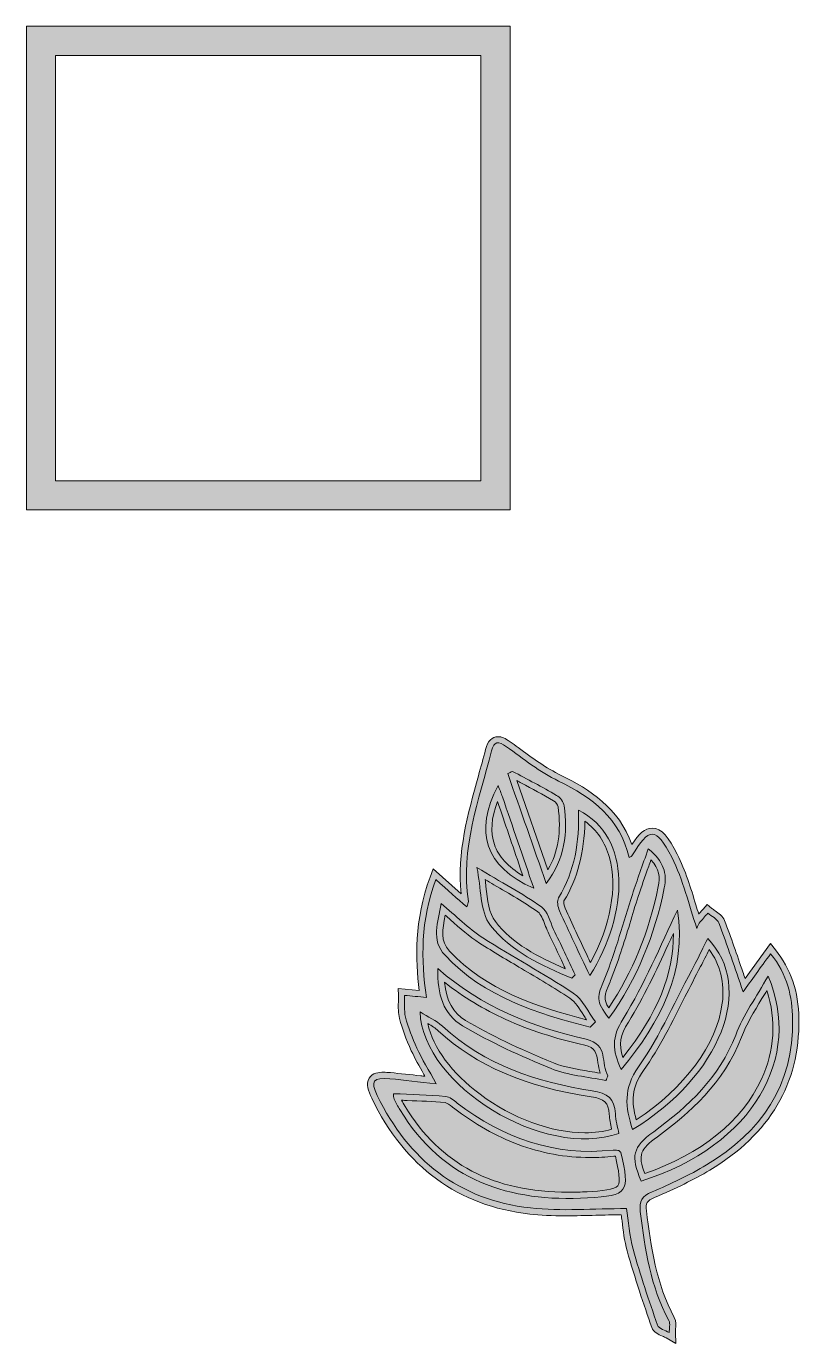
# Model space of a CAD drawing. Header units: inches. Extents: x 792 to 7891, y -1095 to 2748.
# Drawn here: x 792 to 2047, y -1095 to 1035 of the extents above; entities that cross this region are included whole.
import ezdxf

# ---------------------------------------------------------------- set-up
doc = ezdxf.new("R2010")
doc.units = ezdxf.units.IN
doc.header["$MEASUREMENT"] = 0
doc.layers.add('Layer 1', color=7, linetype='Continuous')

# ---------------------------------------------------------------- blocks, each defined once
blk = doc.blocks.new('block 2')
at = {"layer": 'Layer 1', "lineweight": 0}
for points, knots in [([(2040.7, -570), (2040, -524.6), (2027.9, -489), (2002.8, -457.8), (2002.8, -457.8), (1994.6, -447.7), (1994.6, -447.7), (1994.6, -447.7), (1953.8, -504.1), (1953.8, -504.1), (1952.6, -500.6), (1951.3, -497.1), (1950.1, -493.6), (1940.8, -466.2), (1931.1, -438), (1920.6, -410.6), (1917.8, -403.2), (1911.3, -398.8), (1905.5, -394.9), (1903.5, -393.5), (1901.5, -392.1), (1900, -390.8), (1900, -390.8), (1892.4, -384.3), (1892.4, -384.3), (1892.4, -384.3), (1885.9, -392), (1885.9, -392), (1884.6, -393.6), (1883.2, -395.1), (1881.8, -396.7), (1880.8, -397.8), (1879.8, -399), (1878.8, -400.1), (1877.3, -395.3), (1875.8, -390.3), (1874.3, -385.3), (1866, -357.9), (1857.4, -329.6), (1844, -303.4), (1830.2, -276.5), (1819.2, -261), (1803.6, -261), (1791.7, -261), (1781.9, -270.5), (1770.6, -287.3), (1750.1, -228.9), (1702, -198.2), (1656.5, -175.9), (1632.1, -163.9), (1609.1, -147.1), (1586.9, -130.9), (1582.5, -127.7), (1578.2, -124.5), (1573.8, -121.3), (1566, -115.7), (1560, -113.2), (1554.4, -113.2), (1544.6, -113.2), (1537.8, -120.1), (1534.3, -133.8), (1530.6, -148), (1526.5, -162.5), (1522.6, -176.5), (1505.6, -237.5), (1487.9, -300.4), (1494.7, -367.1), (1494.7, -367.1), (1449.6, -326.9), (1449.6, -326.9), (1449.6, -326.9), (1444.5, -340.6), (1444.5, -340.6), (1418.6, -410), (1420.7, -473.8), (1427, -523.6), (1427, -523.6), (1392.9, -520.5), (1392.9, -520.5), (1392.9, -520.5), (1393.2, -531.8), (1393.2, -531.8), (1393.3, -535.2), (1393.2, -538.6), (1393.2, -542.3), (1393, -551), (1392.8, -560.1), (1395.1, -569.1), (1399.3, -585.5), (1405.5, -602.4), (1414.1, -621), (1420, -633.7), (1426.7, -645.6), (1434.5, -659.4), (1435, -660.4), (1435.6, -661.4), (1436.2, -662.4), (1433.9, -662.2), (1431.8, -661.9), (1429.6, -661.7), (1412.5, -659.7), (1396.4, -657.9), (1380.5, -656.4), (1376.3, -656), (1372.8, -655.8), (1369.6, -655.8), (1362, -655.8), (1351.3, -656.8), (1346, -665.3), (1340.2, -674.6), (1344.6, -686.5), (1350.1, -697.9), (1404.3, -809.2), (1490.2, -872.2), (1605.6, -885.1), (1622.9, -887.1), (1641.5, -888), (1664.1, -888), (1680.2, -888), (1696.6, -887.5), (1712.5, -887.1), (1725.9, -886.7), (1739.7, -886.3), (1753.5, -886.2), (1753.9, -889.5), (1754.4, -892.8), (1754.8, -896.3), (1756.6, -911.4), (1758.7, -928.5), (1763.2, -944.8), (1775.5, -989), (1790.2, -1032.1), (1802.9, -1068.3), (1805.7, -1076.1), (1813.4, -1079.6), (1820.2, -1082.6), (1822.4, -1083.6), (1824.6, -1084.5), (1826.1, -1085.4), (1826.1, -1085.4), (1841.6, -1094.6), (1841.6, -1094.6), (1841.6, -1094.6), (1841.2, -1076.6), (1841.2, -1076.6), (1841.2, -1075.1), (1841.3, -1073.2), (1841.5, -1071.2), (1842, -1065.6), (1842.6, -1058.7), (1839.3, -1052.6), (1810.3, -998.4), (1801.2, -937.5), (1794.3, -879.8), (1792.8, -867.6), (1795.2, -863.6), (1807.2, -858.5), (1841.8, -843.9), (1871.1, -829.4), (1896.7, -814.1), (1993.9, -756), (2042.3, -673.8), (2040.7, -570)], [0, 0, 0, 0, 1, 1, 1, 2, 2, 2, 3, 3, 3, 4, 4, 4, 5, 5, 5, 6, 6, 6, 7, 7, 7, 8, 8, 8, 9, 9, 9, 10, 10, 10, 11, 11, 11, 12, 12, 12, 13, 13, 13, 14, 14, 14, 15, 15, 15, 16, 16, 16, 17, 17, 17, 18, 18, 18, 19, 19, 19, 20, 20, 20, 21, 21, 21, 22, 22, 22, 23, 23, 23, 24, 24, 24, 25, 25, 25, 26, 26, 26, 27, 27, 27, 28, 28, 28, 29, 29, 29, 30, 30, 30, 31, 31, 31, 32, 32, 32, 33, 33, 33, 34, 34, 34, 35, 35, 35, 36, 36, 36, 37, 37, 37, 38, 38, 38, 39, 39, 39, 40, 40, 40, 41, 41, 41, 42, 42, 42, 43, 43, 43, 44, 44, 44, 45, 45, 45, 46, 46, 46, 47, 47, 47, 48, 48, 48, 49, 49, 49, 50, 50, 50, 51, 51, 51, 52, 52, 52, 53, 53, 53, 54, 54, 54, 54]), ([(1635.1, -328.3), (1635.1, -328.3), (1584.6, -184.3), (1584.6, -184.3), (1587.2, -185.7), (1589.7, -187), (1592.3, -188.4), (1609.4, -197.5), (1627.1, -206.8), (1643.9, -216.7), (1647.5, -218.8), (1651.1, -223.9), (1651.4, -226.4), (1656.8, -267), (1651.8, -299.2), (1635.1, -328.3)], [0, 0, 0, 0, 1, 1, 1, 2, 2, 2, 3, 3, 3, 4, 4, 4, 5, 5, 5, 5]), ([(1548.4, -287.5), (1541.6, -267.9), (1543.3, -244.6), (1553.6, -218.1), (1565.7, -253.5), (1577.7, -288.7), (1590.3, -325.8), (1590.3, -325.8), (1594.5, -338.1), (1594.5, -338.1), (1570.6, -323.8), (1555.1, -306.8), (1548.4, -287.5)], [0, 0, 0, 0, 1, 1, 1, 2, 2, 2, 3, 3, 3, 4, 4, 4, 4]), ([(1703.7, -478.2), (1701.9, -474.5), (1700.2, -470.9), (1698.5, -467.2), (1685.9, -440.8), (1674.1, -415.8), (1662.8, -390.6), (1660.8, -386.1), (1660.3, -380.5), (1660.9, -378.8), (1683, -342.5), (1693.8, -301.2), (1694.7, -250), (1714.1, -264), (1727.5, -283.6), (1734.5, -308.6), (1747.8, -356.5), (1736.3, -418.8), (1703.7, -478.2)], [0, 0, 0, 0, 1, 1, 1, 2, 2, 2, 3, 3, 3, 4, 4, 4, 5, 5, 5, 6, 6, 6, 6]), ([(1813.4, -355.7), (1798.3, -430), (1772.1, -494.2), (1733.4, -551.4), (1724, -537.5), (1726.1, -532.2), (1735.4, -509.6), (1735.4, -509.6), (1736.2, -507.7), (1736.2, -507.7), (1748.4, -477.6), (1758, -446.2), (1767.3, -415.8), (1771.7, -401.2), (1776.3, -386.1), (1781.1, -371.4), (1786.3, -355.5), (1791.9, -339.6), (1797.9, -322.8), (1799.1, -319.4), (1800.3, -315.9), (1801.6, -312.3), (1815.3, -327.3), (1816.4, -340.8), (1813.4, -355.7)], [0, 0, 0, 0, 1, 1, 1, 2, 2, 2, 3, 3, 3, 4, 4, 4, 5, 5, 5, 6, 6, 6, 7, 7, 7, 8, 8, 8, 8]), ([(1630.1, -416.9), (1631.6, -421), (1633.3, -425.2), (1635.2, -429.2), (1643.4, -446.5), (1651.7, -464.1), (1659.7, -481.2), (1660.8, -483.6), (1661.9, -486), (1663.1, -488.5), (1618.6, -469.2), (1577.4, -447.8), (1550, -412.2), (1539.7, -398.8), (1537.3, -377.8), (1534.8, -355.5), (1534.4, -351.8), (1534, -348.1), (1533.5, -344.4), (1538.3, -347.2), (1543.1, -350), (1547.7, -352.7), (1573, -367.3), (1596.9, -381.2), (1618.9, -396.6), (1623.6, -399.9), (1626.9, -408.5), (1630.1, -416.9)], [0, 0, 0, 0, 1, 1, 1, 2, 2, 2, 3, 3, 3, 4, 4, 4, 5, 5, 5, 6, 6, 6, 7, 7, 7, 8, 8, 8, 9, 9, 9, 9]), ([(1670.4, -536.1), (1679.2, -542), (1685.9, -552.7), (1692.9, -564), (1694.3, -566.3), (1695.8, -568.7), (1697.3, -571), (1614.3, -549.2), (1535.3, -523.2), (1476, -459.8), (1460.7, -443.4), (1464.2, -425), (1469, -401.8), (1471.8, -404.3), (1474.6, -406.7), (1477.3, -409.2), (1492.9, -423), (1507.7, -436), (1524.5, -446.9), (1546.8, -461.3), (1570, -475), (1592.4, -488.2), (1618.3, -503.4), (1645.1, -519.2), (1670.4, -536.1)], [0, 0, 0, 0, 1, 1, 1, 2, 2, 2, 3, 3, 3, 4, 4, 4, 5, 5, 5, 6, 6, 6, 7, 7, 7, 8, 8, 8, 8]), ([(1837.8, -431.3), (1838.5, -497), (1812.5, -560.6), (1756.3, -631.9), (1749.1, -611), (1751.9, -595.5), (1765.1, -574.6), (1790.1, -534.6), (1810.1, -491.2), (1829.5, -449.3), (1832.2, -443.4), (1835, -437.4), (1837.8, -431.3)], [0, 0, 0, 0, 1, 1, 1, 2, 2, 2, 3, 3, 3, 4, 4, 4, 4]), ([(1789.5, -652.9), (1815.6, -615.6), (1836.4, -574.1), (1856.6, -534), (1864.8, -517.8), (1873.2, -501), (1881.9, -484.8), (1886.7, -475.8), (1891.2, -466.4), (1895.6, -457.4), (1913.7, -481.3), (1921, -511), (1916.9, -544.1), (1908.6, -610.5), (1855.7, -682), (1777.8, -733), (1769.6, -703.5), (1770.2, -680.6), (1789.5, -652.9)], [0, 0, 0, 0, 1, 1, 1, 2, 2, 2, 3, 3, 3, 4, 4, 4, 5, 5, 5, 6, 6, 6, 6]), ([(1567.2, -570.6), (1604.5, -587.5), (1646.2, -601.1), (1694.7, -612.1), (1711.4, -615.9), (1713.3, -624.1), (1715.9, -640.8), (1716.7, -646), (1717.6, -651.7), (1719.4, -657.3), (1713.6, -656.2), (1707.9, -655.3), (1702.3, -654.4), (1681.5, -651), (1661.8, -647.8), (1643.8, -640.5), (1587.2, -617.6), (1542.1, -595.8), (1501.9, -571.9), (1481.8, -559.9), (1470.6, -540.1), (1467.7, -510.3), (1497.8, -534.1), (1530.5, -554), (1567.2, -570.6)], [0, 0, 0, 0, 1, 1, 1, 2, 2, 2, 3, 3, 3, 4, 4, 4, 5, 5, 5, 6, 6, 6, 7, 7, 7, 8, 8, 8, 8]), ([(1812, -760.1), (1863.3, -722.3), (1919.5, -673.6), (1947.9, -599.2), (1956, -578.1), (1968.2, -558), (1981, -536.8), (1983.7, -532.5), (1986.4, -528), (1989.1, -523.5), (2004.5, -571.5), (2001.6, -620.7), (1980.3, -667), (1949.2, -734.9), (1882.3, -788.8), (1791.5, -819.4), (1780, -789.3), (1784.1, -780.7), (1812, -760.1)], [0, 0, 0, 0, 1, 1, 1, 2, 2, 2, 3, 3, 3, 4, 4, 4, 5, 5, 5, 6, 6, 6, 6]), ([(1734.1, -723.5), (1734.6, -731.8), (1736.2, -739.6), (1737.9, -747.2), (1737.9, -747.5), (1738, -747.8), (1738, -748), (1724.8, -751.7), (1710.3, -753.6), (1694.8, -753.6), (1640.6, -753.6), (1577.2, -730.4), (1525.2, -691.4), (1479.4, -657.2), (1449.6, -616.5), (1440.8, -577.1), (1447.1, -580.8), (1452.9, -584.4), (1457.7, -588.8), (1520, -645.7), (1598.6, -679.6), (1704.9, -695.5), (1726.6, -698.7), (1732.9, -704.8), (1734.1, -723.5)], [0, 0, 0, 0, 1, 1, 1, 2, 2, 2, 3, 3, 3, 4, 4, 4, 5, 5, 5, 6, 6, 6, 7, 7, 7, 8, 8, 8, 8]), ([(1407.6, -701.5), (1428.7, -702.3), (1448.5, -703.1), (1468.7, -704.8), (1471.5, -705.1), (1476.5, -709), (1480.2, -711.8), (1480.9, -712.4), (1481.7, -713), (1482.4, -713.5), (1516.2, -739.4), (1551.4, -759.3), (1586.7, -772.5), (1624.3, -786.6), (1663.5, -793.7), (1703.2, -793.7), (1715.8, -793.7), (1728.7, -793), (1741.6, -791.6), (1741.8, -791.5), (1742, -791.5), (1742.2, -791.5), (1742.8, -791.5), (1743.4, -791.6), (1744.1, -791.7), (1749.4, -815), (1752.7, -833.1), (1748.1, -839.3), (1743, -846), (1721.8, -847.7), (1698.6, -849), (1688.3, -849.6), (1678.2, -849.9), (1668.4, -849.9), (1547.1, -849.9), (1460.7, -804.5), (1404.3, -711.1), (1402.1, -707.5), (1400.2, -704.2), (1398.5, -701.1), (1401.6, -701.2), (1404.6, -701.3), (1407.6, -701.5)], [0, 0, 0, 0, 1, 1, 1, 2, 2, 2, 3, 3, 3, 4, 4, 4, 5, 5, 5, 6, 6, 6, 7, 7, 7, 8, 8, 8, 9, 9, 9, 10, 10, 10, 11, 11, 11, 12, 12, 12, 13, 13, 13, 14, 14, 14, 14])]:
    blk.add_open_spline(points, degree=3, knots=knots, dxfattribs=at)
blk = doc.blocks.new('block 3')
at = {"layer": 'Layer 1', "lineweight": 0}
for points, knots in [([(2030.7, -570.1), (2030.1, -534), (2022.5, -498.1), (1995, -464.1), (1978.4, -487.1), (1964, -507), (1950.6, -525.6), (1937.5, -487.9), (1925.2, -450.7), (1911.3, -414.2), (1908.8, -407.6), (1899.6, -403.6), (1893.5, -398.5), (1888.9, -403.9), (1883.9, -409.2), (1879.7, -415), (1877.2, -418.5), (1875.8, -422.9), (1875.8, -423.1), (1863, -385.9), (1853.8, -344.5), (1835.1, -308), (1809.6, -258.3), (1798.4, -259.8), (1770.8, -305.8), (1770.4, -306.5), (1769.4, -306.8), (1766.3, -308.7), (1752.1, -245.1), (1706.7, -211.7), (1652.1, -184.9), (1622.1, -170.2), (1595.2, -149.1), (1567.9, -129.4), (1555, -120), (1548.1, -120.4), (1543.9, -136.3), (1523.4, -216.1), (1493.4, -294.5), (1506.4, -379.6), (1506.7, -381.7), (1505, -384.2), (1503.7, -388.5), (1488.1, -374.6), (1473.8, -361.9), (1453.8, -344.1), (1428.9, -410.9), (1429.7, -473.3), (1438.6, -534.7), (1426.1, -533.6), (1414.7, -532.5), (1403.2, -531.5), (1403.6, -543.2), (1401.9, -555.5), (1404.8, -566.6), (1409.2, -583.8), (1415.7, -600.6), (1423.2, -616.7), (1431.6, -634.9), (1442.1, -652.1), (1454.3, -674.5), (1425.9, -671.4), (1402.8, -668.5), (1379.6, -666.3), (1352.3, -663.8), (1347.7, -670), (1359.1, -693.5), (1409.7, -797.6), (1490.8, -862.2), (1606.7, -875.2), (1657.2, -880.9), (1708.9, -876.2), (1762.2, -876.2), (1765.3, -896.2), (1766.7, -919.8), (1772.9, -942.1), (1784.3, -983.6), (1798.1, -1024.4), (1812.3, -1065), (1814.3, -1070.5), (1824.7, -1073), (1831.2, -1076.8), (1831.1, -1070.2), (1833.2, -1062.4), (1830.5, -1057.3), (1800.9, -1002.1), (1791.6, -942), (1784.3, -881), (1782.3, -864.2), (1787.2, -856.1), (1803.3, -849.3), (1833.5, -836.6), (1863.4, -822.3), (1891.5, -805.5), (1980.2, -752.5), (2032.4, -676.3), (2030.7, -570.1)], [0, 0, 0, 0, 1, 1, 1, 2, 2, 2, 3, 3, 3, 4, 4, 4, 5, 5, 5, 6, 6, 6, 7, 7, 7, 8, 8, 8, 9, 9, 9, 10, 10, 10, 11, 11, 11, 12, 12, 12, 13, 13, 13, 14, 14, 14, 15, 15, 15, 16, 16, 16, 17, 17, 17, 18, 18, 18, 19, 19, 19, 20, 20, 20, 21, 21, 21, 22, 22, 22, 23, 23, 23, 24, 24, 24, 25, 25, 25, 26, 26, 26, 27, 27, 27, 28, 28, 28, 29, 29, 29, 30, 30, 30, 31, 31, 31, 32, 32, 32, 32]), ([(1577.7, -169.3), (1601.6, -182.1), (1625.7, -194.4), (1649, -208.1), (1654.6, -211.4), (1660.5, -218.9), (1661.3, -225.1), (1667.1, -268.5), (1662.6, -310.3), (1632.3, -350.6), (1611.6, -291.4), (1590.8, -232.2), (1570, -173), (1572.6, -171.8), (1575.2, -170.5), (1577.7, -169.3)], [0, 0, 0, 0, 1, 1, 1, 2, 2, 2, 3, 3, 3, 4, 4, 4, 5, 5, 5, 5]), ([(1554.4, -192.1), (1556.9, -198.6), (1559.5, -204.5), (1561.5, -210.5), (1578, -258.7), (1594.5, -307), (1612, -358.4), (1533.2, -322.9), (1515, -268.1), (1554.4, -192.1)], [0, 0, 0, 0, 1, 1, 1, 2, 2, 2, 3, 3, 3, 3]), ([(1702.7, -499.6), (1685.3, -462.6), (1669, -428.9), (1653.7, -394.7), (1650.9, -388.5), (1649.3, -378.7), (1652.3, -373.7), (1678.6, -330.4), (1685.9, -282.8), (1684.5, -232.2), (1771.2, -276.2), (1765.7, -398.1), (1702.7, -499.6)], [0, 0, 0, 0, 1, 1, 1, 2, 2, 2, 3, 3, 3, 4, 4, 4, 4]), ([(1771.6, -368.2), (1779.3, -344.8), (1787.8, -321.6), (1797.2, -294.6), (1822.5, -315.1), (1827.9, -334.4), (1823.2, -357.7), (1807.7, -433.9), (1779.5, -504.5), (1733.6, -568.6), (1711.4, -540), (1714.5, -534.2), (1726.9, -503.9), (1744.9, -459.9), (1756.8, -413.5), (1771.6, -368.2)], [0, 0, 0, 0, 1, 1, 1, 2, 2, 2, 3, 3, 3, 4, 4, 4, 5, 5, 5, 5]), ([(1624.6, -388.4), (1634.7, -395.5), (1638.2, -412.3), (1644.2, -424.9), (1655.9, -449.4), (1667.3, -474), (1678.8, -498.5), (1677.1, -500.3), (1675.4, -502.1), (1673.7, -503.9), (1624.7, -483.3), (1574.5, -460.4), (1542.1, -418.3), (1524.6, -395.6), (1527.1, -357.5), (1520.3, -325), (1559.1, -348.1), (1593.2, -366.4), (1624.6, -388.4)], [0, 0, 0, 0, 1, 1, 1, 2, 2, 2, 3, 3, 3, 4, 4, 4, 5, 5, 5, 6, 6, 6, 6]), ([(1462.4, -383), (1485.9, -402.6), (1506.2, -423.2), (1530, -438.5), (1577.8, -469.5), (1628.6, -496.1), (1676, -527.8), (1691.4, -538.1), (1700.1, -558.7), (1711.8, -574.5), (1709, -577.4), (1706.2, -580.2), (1703.4, -583), (1617.3, -560.6), (1532.7, -535.1), (1468.7, -466.6), (1445.6, -441.9), (1457.3, -413.5), (1462.4, -383)], [0, 0, 0, 0, 1, 1, 1, 2, 2, 2, 3, 3, 3, 4, 4, 4, 5, 5, 5, 6, 6, 6, 6]), ([(1753.5, -651.2), (1738.7, -620.5), (1737.9, -599.1), (1756.6, -569.3), (1791.5, -513.5), (1816.3, -451.5), (1844.6, -393.6), (1859.8, -491.5), (1818, -573.4), (1753.5, -651.2)], [0, 0, 0, 0, 1, 1, 1, 2, 2, 2, 3, 3, 3, 3]), ([(1772, -748.5), (1759.9, -711.7), (1756.8, -682.3), (1781.3, -647.2), (1817.5, -595.3), (1843.1, -536.2), (1873.1, -480), (1880.1, -466.9), (1886.4, -453.3), (1893.3, -439.4), (1970.3, -518.2), (1914.4, -661.4), (1772, -748.5)], [0, 0, 0, 0, 1, 1, 1, 2, 2, 2, 3, 3, 3, 4, 4, 4, 4]), ([(1732.1, -661.5), (1730.9, -664.1), (1729.8, -666.7), (1728.6, -669.2), (1698.9, -663), (1667.7, -660.9), (1640.1, -649.8), (1590.9, -629.9), (1542.3, -607.5), (1496.8, -580.5), (1465.9, -562.1), (1456.1, -529.7), (1456.9, -488.3), (1528.6, -551), (1610.2, -582.6), (1696.9, -602.4), (1733.1, -610.6), (1720.3, -642), (1732.1, -661.5)], [0, 0, 0, 0, 1, 1, 1, 2, 2, 2, 3, 3, 3, 4, 4, 4, 5, 5, 5, 6, 6, 6, 6]), ([(1785.7, -831.8), (1768.6, -790.5), (1771.7, -777.4), (1806.1, -752), (1862.6, -710.3), (1912.5, -664), (1938.6, -595.6), (1950.9, -563.3), (1971.9, -534.4), (1991, -500.2), (2046.8, -630.5), (1968.4, -774.1), (1785.7, -831.8)], [0, 0, 0, 0, 1, 1, 1, 2, 2, 2, 3, 3, 3, 4, 4, 4, 4]), ([(1428.2, -558.2), (1441.1, -566.4), (1454.3, -572.2), (1464.4, -581.4), (1533.1, -644.1), (1617.1, -672.2), (1706.4, -685.6), (1732.2, -689.5), (1742.5, -698.7), (1744, -722.9), (1744.7, -733.8), (1747.7, -744.5), (1749.6, -754.8), (1629, -797.3), (1433.4, -677.8), (1428.2, -558.2)], [0, 0, 0, 0, 1, 1, 1, 2, 2, 2, 3, 3, 3, 4, 4, 4, 5, 5, 5, 5]), ([(1699.2, -859), (1572.9, -866.2), (1465.1, -831.3), (1395.8, -716.3), (1392.4, -710.7), (1389, -705), (1386.2, -699.1), (1385.1, -696.8), (1385.5, -693.7), (1385.2, -690.5), (1413.7, -691.8), (1441.7, -692.5), (1469.5, -694.9), (1476.1, -695.4), (1482.7, -701.1), (1488.4, -705.6), (1563, -762.5), (1645.7, -792.1), (1740.5, -781.6), (1744, -781.2), (1747.6, -782.2), (1749.6, -782.4), (1751.7, -784.4), (1752.8, -785), (1753, -785.8), (1767.6, -849.7), (1765.2, -855.3), (1699.2, -859)], [0, 0, 0, 0, 1, 1, 1, 2, 2, 2, 3, 3, 3, 4, 4, 4, 5, 5, 5, 6, 6, 6, 7, 7, 7, 8, 8, 8, 9, 9, 9, 9])]:
    blk.add_open_spline(points, degree=3, knots=knots, dxfattribs=at)

msp = doc.modelspace()

# ---------------------------------------------------------------- hatches: boundary and pattern name
at = {"layer": 'Layer 1', "true_color": 0xf5871d}
h = msp.add_hatch(color=30, dxfattribs=at)
h.dxf.hatch_style = 2
h.paths.add_polyline_path([(791.7, 1035.4), (791.7, 253.4), (1573.7, 253.4), (1573.7, 1035.4)])
h.paths.add_polyline_path([(1526.7, 300.4), (838.7, 300.4), (838.7, 988.4), (1526.7, 988.4)])
at = {"layer": 'Layer 1', "true_color": 0x5c7031}
h = msp.add_hatch(color=77, dxfattribs=at)
h.dxf.hatch_style = 2
edge = h.paths.add_edge_path()
edge.add_spline(control_points=[(1896.7, -814.1), (1871.1, -829.4), (1841.8, -843.9), (1807.2, -858.5), (1795.2, -863.6), (1792.8, -867.6), (1794.3, -879.8), (1801.2, -937.5), (1810.3, -998.4), (1839.3, -1052.6), (1842.6, -1058.7), (1842, -1065.6), (1841.5, -1071.2), (1841.3, -1073.2), (1841.2, -1075.1), (1841.2, -1076.6), (1841.2, -1076.6), (1841.6, -1094.6), (1841.6, -1094.6), (1841.6, -1094.6), (1826.1, -1085.4), (1826.1, -1085.4), (1824.6, -1084.5), (1822.4, -1083.6), (1820.2, -1082.6), (1813.4, -1079.6), (1805.7, -1076.1), (1802.9, -1068.3), (1790.2, -1032.1), (1775.5, -989), (1763.2, -944.8), (1758.7, -928.5), (1756.6, -911.4), (1754.8, -896.3), (1754.4, -892.8), (1753.9, -889.5), (1753.5, -886.2), (1739.7, -886.3), (1725.9, -886.7), (1712.5, -887.1), (1696.6, -887.5), (1680.2, -888), (1664.1, -888), (1641.5, -888), (1622.9, -887.1), (1605.6, -885.1), (1490.2, -872.2), (1404.3, -809.2), (1350.1, -697.9), (1344.6, -686.5), (1340.2, -674.6), (1346, -665.3), (1351.3, -656.8), (1362, -655.8), (1369.6, -655.8), (1372.8, -655.8), (1376.3, -656), (1380.5, -656.4), (1396.4, -657.9), (1412.5, -659.7), (1429.6, -661.7), (1431.8, -661.9), (1433.9, -662.2), (1436.2, -662.4), (1435.6, -661.4), (1435, -660.4), (1434.5, -659.4), (1426.7, -645.6), (1420, -633.7), (1414.1, -621), (1405.5, -602.4), (1399.3, -585.5), (1395.1, -569.1), (1392.8, -560.1), (1393, -551), (1393.2, -542.3), (1393.2, -538.6), (1393.3, -535.2), (1393.2, -531.8), (1393.2, -531.8), (1392.9, -520.5), (1392.9, -520.5), (1392.9, -520.5), (1427, -523.6), (1427, -523.6), (1420.7, -473.8), (1418.6, -410), (1444.5, -340.6), (1444.5, -340.6), (1449.6, -326.9), (1449.6, -326.9), (1449.6, -326.9), (1494.7, -367.1), (1494.7, -367.1), (1487.9, -300.4), (1505.6, -237.5), (1522.6, -176.5), (1526.5, -162.5), (1530.6, -148), (1534.3, -133.8), (1537.8, -120.1), (1544.6, -113.2), (1554.4, -113.2), (1560, -113.2), (1566, -115.7), (1573.8, -121.3), (1578.2, -124.5), (1582.5, -127.7), (1586.9, -130.9), (1609.1, -147.1), (1632.1, -163.9), (1656.5, -175.9), (1702, -198.2), (1750.1, -228.9), (1770.6, -287.3), (1781.9, -270.5), (1791.7, -261), (1803.6, -261), (1819.2, -261), (1830.2, -276.5), (1844, -303.4), (1857.4, -329.6), (1866, -357.9), (1874.3, -385.3), (1875.8, -390.3), (1877.3, -395.3), (1878.8, -400.1), (1879.8, -399), (1880.8, -397.8), (1881.8, -396.7), (1883.2, -395.1), (1884.6, -393.6), (1885.9, -392), (1885.9, -392), (1892.4, -384.3), (1892.4, -384.3), (1892.4, -384.3), (1900, -390.8), (1900, -390.8), (1901.5, -392.1), (1903.5, -393.5), (1905.5, -394.9), (1911.3, -398.8), (1917.8, -403.2), (1920.6, -410.6), (1931.1, -438), (1940.8, -466.2), (1950.1, -493.6), (1951.3, -497.1), (1952.6, -500.6), (1953.8, -504.1), (1953.8, -504.1), (1994.6, -447.7), (1994.6, -447.7), (1994.6, -447.7), (2002.8, -457.8), (2002.8, -457.8), (2027.9, -489), (2040, -524.6), (2040.7, -570), (2042.3, -673.8), (1993.9, -756), (1896.7, -814.1)], knot_values=[0, 0, 0, 0, 1, 1, 1, 2, 2, 2, 3, 3, 3, 4, 4, 4, 5, 5, 5, 6, 6, 6, 7, 7, 7, 8, 8, 8, 9, 9, 9, 10, 10, 10, 11, 11, 11, 12, 12, 12, 13, 13, 13, 14, 14, 14, 15, 15, 15, 16, 16, 16, 17, 17, 17, 18, 18, 18, 19, 19, 19, 20, 20, 20, 21, 21, 21, 22, 22, 22, 23, 23, 23, 24, 24, 24, 25, 25, 25, 26, 26, 26, 27, 27, 27, 28, 28, 28, 29, 29, 29, 30, 30, 30, 31, 31, 31, 32, 32, 32, 33, 33, 33, 34, 34, 34, 35, 35, 35, 36, 36, 36, 37, 37, 37, 38, 38, 38, 39, 39, 39, 40, 40, 40, 41, 41, 41, 42, 42, 42, 43, 43, 43, 44, 44, 44, 45, 45, 45, 46, 46, 46, 47, 47, 47, 48, 48, 48, 49, 49, 49, 50, 50, 50, 51, 51, 51, 52, 52, 52, 53, 53, 53, 54, 54, 54, 54], degree=3, periodic=1)
at = {"layer": 'Layer 1', "true_color": 0x54320c}
h = msp.add_hatch(color=48, dxfattribs=at)
h.dxf.hatch_style = 2
edge = h.paths.add_edge_path()
edge.add_spline(control_points=[(2040.7, -570), (2040, -524.6), (2027.9, -489), (2002.8, -457.8), (2002.8, -457.8), (1994.6, -447.7), (1994.6, -447.7), (1994.6, -447.7), (1953.8, -504.1), (1953.8, -504.1), (1952.6, -500.6), (1951.3, -497.1), (1950.1, -493.6), (1940.8, -466.2), (1931.1, -438), (1920.6, -410.6), (1917.8, -403.2), (1911.3, -398.8), (1905.5, -394.9), (1903.5, -393.5), (1901.5, -392.1), (1900, -390.8), (1900, -390.8), (1892.4, -384.3), (1892.4, -384.3), (1892.4, -384.3), (1885.9, -392), (1885.9, -392), (1884.6, -393.6), (1883.2, -395.1), (1881.8, -396.7), (1880.8, -397.8), (1879.8, -399), (1878.8, -400.1), (1877.3, -395.3), (1875.8, -390.3), (1874.3, -385.3), (1866, -357.9), (1857.4, -329.6), (1844, -303.4), (1830.2, -276.5), (1819.2, -261), (1803.6, -261), (1791.7, -261), (1781.9, -270.5), (1770.6, -287.3), (1750.1, -228.9), (1702, -198.2), (1656.5, -175.9), (1632.1, -163.9), (1609.1, -147.1), (1586.9, -130.9), (1582.5, -127.7), (1578.2, -124.5), (1573.8, -121.3), (1566, -115.7), (1560, -113.2), (1554.4, -113.2), (1544.6, -113.2), (1537.8, -120.1), (1534.3, -133.8), (1530.6, -148), (1526.5, -162.5), (1522.6, -176.5), (1505.6, -237.5), (1487.9, -300.4), (1494.7, -367.1), (1494.7, -367.1), (1449.6, -326.9), (1449.6, -326.9), (1449.6, -326.9), (1444.5, -340.6), (1444.5, -340.6), (1418.6, -410), (1420.7, -473.8), (1427, -523.6), (1427, -523.6), (1392.9, -520.5), (1392.9, -520.5), (1392.9, -520.5), (1393.2, -531.8), (1393.2, -531.8), (1393.3, -535.2), (1393.2, -538.6), (1393.2, -542.3), (1393, -551), (1392.8, -560.1), (1395.1, -569.1), (1399.3, -585.5), (1405.5, -602.4), (1414.1, -621), (1420, -633.7), (1426.7, -645.6), (1434.5, -659.4), (1435, -660.4), (1435.6, -661.4), (1436.2, -662.4), (1433.9, -662.2), (1431.8, -661.9), (1429.6, -661.7), (1412.5, -659.7), (1396.4, -657.9), (1380.5, -656.4), (1376.3, -656), (1372.8, -655.8), (1369.6, -655.8), (1362, -655.8), (1351.3, -656.8), (1346, -665.3), (1340.2, -674.6), (1344.6, -686.5), (1350.1, -697.9), (1404.3, -809.2), (1490.2, -872.2), (1605.6, -885.1), (1622.9, -887.1), (1641.5, -888), (1664.1, -888), (1680.2, -888), (1696.6, -887.5), (1712.5, -887.1), (1725.9, -886.7), (1739.7, -886.3), (1753.5, -886.2), (1753.9, -889.5), (1754.4, -892.8), (1754.8, -896.3), (1756.6, -911.4), (1758.7, -928.5), (1763.2, -944.8), (1775.5, -989), (1790.2, -1032.1), (1802.9, -1068.3), (1805.7, -1076.1), (1813.4, -1079.6), (1820.2, -1082.6), (1822.4, -1083.6), (1824.6, -1084.5), (1826.1, -1085.4), (1826.1, -1085.4), (1841.6, -1094.6), (1841.6, -1094.6), (1841.6, -1094.6), (1841.2, -1076.6), (1841.2, -1076.6), (1841.2, -1075.1), (1841.3, -1073.2), (1841.5, -1071.2), (1842, -1065.6), (1842.6, -1058.7), (1839.3, -1052.6), (1810.3, -998.4), (1801.2, -937.5), (1794.3, -879.8), (1792.8, -867.6), (1795.2, -863.6), (1807.2, -858.5), (1841.8, -843.9), (1871.1, -829.4), (1896.7, -814.1), (1993.9, -756), (2042.3, -673.8), (2040.7, -570)], knot_values=[0, 0, 0, 0, 1, 1, 1, 2, 2, 2, 3, 3, 3, 4, 4, 4, 5, 5, 5, 6, 6, 6, 7, 7, 7, 8, 8, 8, 9, 9, 9, 10, 10, 10, 11, 11, 11, 12, 12, 12, 13, 13, 13, 14, 14, 14, 15, 15, 15, 16, 16, 16, 17, 17, 17, 18, 18, 18, 19, 19, 19, 20, 20, 20, 21, 21, 21, 22, 22, 22, 23, 23, 23, 24, 24, 24, 25, 25, 25, 26, 26, 26, 27, 27, 27, 28, 28, 28, 29, 29, 29, 30, 30, 30, 31, 31, 31, 32, 32, 32, 33, 33, 33, 34, 34, 34, 35, 35, 35, 36, 36, 36, 37, 37, 37, 38, 38, 38, 39, 39, 39, 40, 40, 40, 41, 41, 41, 42, 42, 42, 43, 43, 43, 44, 44, 44, 45, 45, 45, 46, 46, 46, 47, 47, 47, 48, 48, 48, 49, 49, 49, 50, 50, 50, 51, 51, 51, 52, 52, 52, 53, 53, 53, 54, 54, 54, 54], degree=3, periodic=1)
edge = h.paths.add_edge_path()
edge.add_spline(control_points=[(1789.5, -652.9), (1815.6, -615.6), (1836.4, -574.1), (1856.6, -534), (1864.8, -517.8), (1873.2, -501), (1881.9, -484.8), (1886.7, -475.8), (1891.2, -466.4), (1895.6, -457.4), (1913.7, -481.3), (1921, -511), (1916.9, -544.1), (1908.6, -610.5), (1855.7, -682), (1777.8, -733), (1769.6, -703.5), (1770.2, -680.6), (1789.5, -652.9)], knot_values=[0, 0, 0, 0, 1, 1, 1, 2, 2, 2, 3, 3, 3, 4, 4, 4, 5, 5, 5, 6, 6, 6, 6], degree=3, periodic=1)
edge = h.paths.add_edge_path()
edge.add_spline(control_points=[(1812, -760.1), (1863.3, -722.3), (1919.5, -673.6), (1947.9, -599.2), (1956, -578.1), (1968.2, -558), (1981, -536.8), (1983.7, -532.5), (1986.4, -528), (1989.1, -523.5), (2004.5, -571.5), (2001.6, -620.7), (1980.3, -667), (1949.2, -734.9), (1882.3, -788.8), (1791.5, -819.4), (1780, -789.3), (1784.1, -780.7), (1812, -760.1)], knot_values=[0, 0, 0, 0, 1, 1, 1, 2, 2, 2, 3, 3, 3, 4, 4, 4, 5, 5, 5, 6, 6, 6, 6], degree=3, periodic=1)
edge = h.paths.add_edge_path()
edge.add_spline(control_points=[(1548.4, -287.5), (1541.6, -267.9), (1543.3, -244.6), (1553.6, -218.1), (1565.7, -253.5), (1577.7, -288.7), (1590.3, -325.8), (1590.3, -325.8), (1594.5, -338.1), (1594.5, -338.1), (1570.6, -323.8), (1555.1, -306.8), (1548.4, -287.5)], knot_values=[0, 0, 0, 0, 1, 1, 1, 2, 2, 2, 3, 3, 3, 4, 4, 4, 4], degree=3, periodic=1)
edge = h.paths.add_edge_path()
edge.add_spline(control_points=[(1630.1, -416.9), (1631.6, -421), (1633.3, -425.2), (1635.2, -429.2), (1643.4, -446.5), (1651.7, -464.1), (1659.7, -481.2), (1660.8, -483.6), (1661.9, -486), (1663.1, -488.5), (1618.6, -469.2), (1577.4, -447.8), (1550, -412.2), (1539.7, -398.8), (1537.3, -377.8), (1534.8, -355.5), (1534.4, -351.8), (1534, -348.1), (1533.5, -344.4), (1538.3, -347.2), (1543.1, -350), (1547.7, -352.7), (1573, -367.3), (1596.9, -381.2), (1618.9, -396.6), (1623.6, -399.9), (1626.9, -408.5), (1630.1, -416.9)], knot_values=[0, 0, 0, 0, 1, 1, 1, 2, 2, 2, 3, 3, 3, 4, 4, 4, 5, 5, 5, 6, 6, 6, 7, 7, 7, 8, 8, 8, 9, 9, 9, 9], degree=3, periodic=1)
edge = h.paths.add_edge_path()
edge.add_spline(control_points=[(1670.4, -536.1), (1679.2, -542), (1685.9, -552.7), (1692.9, -564), (1694.3, -566.3), (1695.8, -568.7), (1697.3, -571), (1614.3, -549.2), (1535.3, -523.2), (1476, -459.8), (1460.7, -443.4), (1464.2, -425), (1469, -401.8), (1471.8, -404.3), (1474.6, -406.7), (1477.3, -409.2), (1492.9, -423), (1507.7, -436), (1524.5, -446.9), (1546.8, -461.3), (1570, -475), (1592.4, -488.2), (1618.3, -503.4), (1645.1, -519.2), (1670.4, -536.1)], knot_values=[0, 0, 0, 0, 1, 1, 1, 2, 2, 2, 3, 3, 3, 4, 4, 4, 5, 5, 5, 6, 6, 6, 7, 7, 7, 8, 8, 8, 8], degree=3, periodic=1)
edge = h.paths.add_edge_path()
edge.add_spline(control_points=[(1567.2, -570.6), (1604.5, -587.5), (1646.2, -601.1), (1694.7, -612.1), (1711.4, -615.9), (1713.3, -624.1), (1715.9, -640.8), (1716.7, -646), (1717.6, -651.7), (1719.4, -657.3), (1713.6, -656.2), (1707.9, -655.3), (1702.3, -654.4), (1681.5, -651), (1661.8, -647.8), (1643.8, -640.5), (1587.2, -617.6), (1542.1, -595.8), (1501.9, -571.9), (1481.8, -559.9), (1470.6, -540.1), (1467.7, -510.3), (1497.8, -534.1), (1530.5, -554), (1567.2, -570.6)], knot_values=[0, 0, 0, 0, 1, 1, 1, 2, 2, 2, 3, 3, 3, 4, 4, 4, 5, 5, 5, 6, 6, 6, 7, 7, 7, 8, 8, 8, 8], degree=3, periodic=1)
edge = h.paths.add_edge_path()
edge.add_spline(control_points=[(1813.4, -355.7), (1798.3, -430), (1772.1, -494.2), (1733.4, -551.4), (1724, -537.5), (1726.1, -532.2), (1735.4, -509.6), (1735.4, -509.6), (1736.2, -507.7), (1736.2, -507.7), (1748.4, -477.6), (1758, -446.2), (1767.3, -415.8), (1771.7, -401.2), (1776.3, -386.1), (1781.1, -371.4), (1786.3, -355.5), (1791.9, -339.6), (1797.9, -322.8), (1799.1, -319.4), (1800.3, -315.9), (1801.6, -312.3), (1815.3, -327.3), (1816.4, -340.8), (1813.4, -355.7)], knot_values=[0, 0, 0, 0, 1, 1, 1, 2, 2, 2, 3, 3, 3, 4, 4, 4, 5, 5, 5, 6, 6, 6, 7, 7, 7, 8, 8, 8, 8], degree=3, periodic=1)
edge = h.paths.add_edge_path()
edge.add_spline(control_points=[(1703.7, -478.2), (1701.9, -474.5), (1700.2, -470.9), (1698.5, -467.2), (1685.9, -440.8), (1674.1, -415.8), (1662.8, -390.6), (1660.8, -386.1), (1660.3, -380.5), (1660.9, -378.8), (1683, -342.5), (1693.8, -301.2), (1694.7, -250), (1714.1, -264), (1727.5, -283.6), (1734.5, -308.6), (1747.8, -356.5), (1736.3, -418.8), (1703.7, -478.2)], knot_values=[0, 0, 0, 0, 1, 1, 1, 2, 2, 2, 3, 3, 3, 4, 4, 4, 5, 5, 5, 6, 6, 6, 6], degree=3, periodic=1)
edge = h.paths.add_edge_path()
edge.add_spline(control_points=[(1635.1, -328.3), (1635.1, -328.3), (1584.6, -184.3), (1584.6, -184.3), (1587.2, -185.7), (1589.7, -187), (1592.3, -188.4), (1609.4, -197.5), (1627.1, -206.8), (1643.9, -216.7), (1647.5, -218.8), (1651.1, -223.9), (1651.4, -226.4), (1656.8, -267), (1651.8, -299.2), (1635.1, -328.3)], knot_values=[0, 0, 0, 0, 1, 1, 1, 2, 2, 2, 3, 3, 3, 4, 4, 4, 5, 5, 5, 5], degree=3, periodic=1)
edge = h.paths.add_edge_path()
edge.add_spline(control_points=[(1734.1, -723.5), (1734.6, -731.8), (1736.2, -739.6), (1737.9, -747.2), (1737.9, -747.5), (1738, -747.8), (1738, -748), (1724.8, -751.7), (1710.3, -753.6), (1694.8, -753.6), (1640.6, -753.6), (1577.2, -730.4), (1525.2, -691.4), (1479.4, -657.2), (1449.6, -616.5), (1440.8, -577.1), (1447.1, -580.8), (1452.9, -584.4), (1457.7, -588.8), (1520, -645.7), (1598.6, -679.6), (1704.9, -695.5), (1726.6, -698.7), (1732.9, -704.8), (1734.1, -723.5)], knot_values=[0, 0, 0, 0, 1, 1, 1, 2, 2, 2, 3, 3, 3, 4, 4, 4, 5, 5, 5, 6, 6, 6, 7, 7, 7, 8, 8, 8, 8], degree=3, periodic=1)
edge = h.paths.add_edge_path()
edge.add_spline(control_points=[(1407.6, -701.5), (1428.7, -702.3), (1448.5, -703.1), (1468.7, -704.8), (1471.5, -705.1), (1476.5, -709), (1480.2, -711.8), (1480.9, -712.4), (1481.7, -713), (1482.4, -713.5), (1516.2, -739.4), (1551.4, -759.3), (1586.7, -772.5), (1624.3, -786.6), (1663.5, -793.7), (1703.2, -793.7), (1715.8, -793.7), (1728.7, -793), (1741.6, -791.6), (1741.8, -791.5), (1742, -791.5), (1742.2, -791.5), (1742.8, -791.5), (1743.4, -791.6), (1744.1, -791.7), (1749.4, -815), (1752.7, -833.1), (1748.1, -839.3), (1743, -846), (1721.8, -847.7), (1698.6, -849), (1688.3, -849.6), (1678.2, -849.9), (1668.4, -849.9), (1547.1, -849.9), (1460.7, -804.5), (1404.3, -711.1), (1402.1, -707.5), (1400.2, -704.2), (1398.5, -701.1), (1401.6, -701.2), (1404.6, -701.3), (1407.6, -701.5)], knot_values=[0, 0, 0, 0, 1, 1, 1, 2, 2, 2, 3, 3, 3, 4, 4, 4, 5, 5, 5, 6, 6, 6, 7, 7, 7, 8, 8, 8, 9, 9, 9, 10, 10, 10, 11, 11, 11, 12, 12, 12, 13, 13, 13, 14, 14, 14, 14], degree=3, periodic=1)
edge = h.paths.add_edge_path()
edge.add_spline(control_points=[(1837.8, -431.3), (1838.5, -497), (1812.5, -560.6), (1756.3, -631.9), (1749.1, -611), (1751.9, -595.5), (1765.1, -574.6), (1790.1, -534.6), (1810.1, -491.2), (1829.5, -449.3), (1832.2, -443.4), (1835, -437.4), (1837.8, -431.3)], knot_values=[0, 0, 0, 0, 1, 1, 1, 2, 2, 2, 3, 3, 3, 4, 4, 4, 4], degree=3, periodic=1)
at = {"layer": 'Layer 1', "true_color": 0xb2a964}
h = msp.add_hatch(color=43, dxfattribs=at)
h.dxf.hatch_style = 2
edge = h.paths.add_edge_path()
edge.add_spline(control_points=[(2030.7, -570.1), (2030.1, -534), (2022.5, -498.1), (1995, -464.1), (1978.4, -487.1), (1964, -507), (1950.6, -525.6), (1937.5, -487.9), (1925.2, -450.7), (1911.3, -414.2), (1908.8, -407.6), (1899.6, -403.6), (1893.5, -398.5), (1888.9, -403.9), (1883.9, -409.2), (1879.7, -415), (1877.2, -418.5), (1875.8, -422.9), (1875.8, -423.1), (1863, -385.9), (1853.8, -344.5), (1835.1, -308), (1809.6, -258.3), (1798.4, -259.8), (1770.8, -305.8), (1770.4, -306.5), (1769.4, -306.8), (1766.3, -308.7), (1752.1, -245.1), (1706.7, -211.7), (1652.1, -184.9), (1622.1, -170.2), (1595.2, -149.1), (1567.9, -129.4), (1555, -120), (1548.1, -120.4), (1543.9, -136.3), (1523.4, -216.1), (1493.4, -294.5), (1506.4, -379.6), (1506.7, -381.7), (1505, -384.2), (1503.7, -388.5), (1488.1, -374.6), (1473.8, -361.9), (1453.8, -344.1), (1428.9, -410.9), (1429.7, -473.3), (1438.6, -534.7), (1426.1, -533.6), (1414.7, -532.5), (1403.2, -531.5), (1403.6, -543.2), (1401.9, -555.5), (1404.8, -566.6), (1409.2, -583.8), (1415.7, -600.6), (1423.2, -616.7), (1431.6, -634.9), (1442.1, -652.1), (1454.3, -674.5), (1425.9, -671.4), (1402.8, -668.5), (1379.6, -666.3), (1352.3, -663.8), (1347.7, -670), (1359.1, -693.5), (1409.7, -797.6), (1490.8, -862.2), (1606.7, -875.2), (1657.2, -880.9), (1708.9, -876.2), (1762.2, -876.2), (1765.3, -896.2), (1766.7, -919.8), (1772.9, -942.1), (1784.3, -983.6), (1798.1, -1024.4), (1812.3, -1065), (1814.3, -1070.5), (1824.7, -1073), (1831.2, -1076.8), (1831.1, -1070.2), (1833.2, -1062.4), (1830.5, -1057.3), (1800.9, -1002.1), (1791.6, -942), (1784.3, -881), (1782.3, -864.2), (1787.2, -856.1), (1803.3, -849.3), (1833.5, -836.6), (1863.4, -822.3), (1891.5, -805.5), (1980.2, -752.5), (2032.4, -676.3), (2030.7, -570.1)], knot_values=[0, 0, 0, 0, 1, 1, 1, 2, 2, 2, 3, 3, 3, 4, 4, 4, 5, 5, 5, 6, 6, 6, 7, 7, 7, 8, 8, 8, 9, 9, 9, 10, 10, 10, 11, 11, 11, 12, 12, 12, 13, 13, 13, 14, 14, 14, 15, 15, 15, 16, 16, 16, 17, 17, 17, 18, 18, 18, 19, 19, 19, 20, 20, 20, 21, 21, 21, 22, 22, 22, 23, 23, 23, 24, 24, 24, 25, 25, 25, 26, 26, 26, 27, 27, 27, 28, 28, 28, 29, 29, 29, 30, 30, 30, 31, 31, 31, 32, 32, 32, 32], degree=3, periodic=1)
edge = h.paths.add_edge_path()
edge.add_spline(control_points=[(1771.6, -368.2), (1779.3, -344.8), (1787.8, -321.6), (1797.2, -294.6), (1822.5, -315.1), (1827.9, -334.4), (1823.2, -357.7), (1807.7, -433.9), (1779.5, -504.5), (1733.6, -568.6), (1711.4, -540), (1714.5, -534.2), (1726.9, -503.9), (1744.9, -459.9), (1756.8, -413.5), (1771.6, -368.2)], knot_values=[0, 0, 0, 0, 1, 1, 1, 2, 2, 2, 3, 3, 3, 4, 4, 4, 5, 5, 5, 5], degree=3, periodic=1)
edge = h.paths.add_edge_path()
edge.add_spline(control_points=[(1732.1, -661.5), (1730.9, -664.1), (1729.8, -666.7), (1728.6, -669.2), (1698.9, -663), (1667.7, -660.9), (1640.1, -649.8), (1590.9, -629.9), (1542.3, -607.5), (1496.8, -580.5), (1465.9, -562.1), (1456.1, -529.7), (1456.9, -488.3), (1528.6, -551), (1610.2, -582.6), (1696.9, -602.4), (1733.1, -610.6), (1720.3, -642), (1732.1, -661.5)], knot_values=[0, 0, 0, 0, 1, 1, 1, 2, 2, 2, 3, 3, 3, 4, 4, 4, 5, 5, 5, 6, 6, 6, 6], degree=3, periodic=1)
edge = h.paths.add_edge_path()
edge.add_spline(control_points=[(1702.7, -499.6), (1685.3, -462.6), (1669, -428.9), (1653.7, -394.7), (1650.9, -388.5), (1649.3, -378.7), (1652.3, -373.7), (1678.6, -330.4), (1685.9, -282.8), (1684.5, -232.2), (1771.2, -276.2), (1765.7, -398.1), (1702.7, -499.6)], knot_values=[0, 0, 0, 0, 1, 1, 1, 2, 2, 2, 3, 3, 3, 4, 4, 4, 4], degree=3, periodic=1)
edge = h.paths.add_edge_path()
edge.add_spline(control_points=[(1577.7, -169.3), (1601.6, -182.1), (1625.7, -194.4), (1649, -208.1), (1654.6, -211.4), (1660.5, -218.9), (1661.3, -225.1), (1667.1, -268.5), (1662.6, -310.3), (1632.3, -350.6), (1611.6, -291.4), (1590.8, -232.2), (1570, -173), (1572.6, -171.8), (1575.2, -170.5), (1577.7, -169.3)], knot_values=[0, 0, 0, 0, 1, 1, 1, 2, 2, 2, 3, 3, 3, 4, 4, 4, 5, 5, 5, 5], degree=3, periodic=1)
edge = h.paths.add_edge_path()
edge.add_spline(control_points=[(1554.4, -192.1), (1556.9, -198.6), (1559.5, -204.5), (1561.5, -210.5), (1578, -258.7), (1594.5, -307), (1612, -358.4), (1533.2, -322.9), (1515, -268.1), (1554.4, -192.1)], knot_values=[0, 0, 0, 0, 1, 1, 1, 2, 2, 2, 3, 3, 3, 3], degree=3, periodic=1)
edge = h.paths.add_edge_path()
edge.add_spline(control_points=[(1624.6, -388.4), (1634.7, -395.5), (1638.2, -412.3), (1644.2, -424.9), (1655.9, -449.4), (1667.3, -474), (1678.8, -498.5), (1677.1, -500.3), (1675.4, -502.1), (1673.7, -503.9), (1624.7, -483.3), (1574.5, -460.4), (1542.1, -418.3), (1524.6, -395.6), (1527.1, -357.5), (1520.3, -325), (1559.1, -348.1), (1593.2, -366.4), (1624.6, -388.4)], knot_values=[0, 0, 0, 0, 1, 1, 1, 2, 2, 2, 3, 3, 3, 4, 4, 4, 5, 5, 5, 6, 6, 6, 6], degree=3, periodic=1)
edge = h.paths.add_edge_path()
edge.add_spline(control_points=[(1462.4, -383), (1485.9, -402.6), (1506.2, -423.2), (1530, -438.5), (1577.8, -469.5), (1628.6, -496.1), (1676, -527.8), (1691.4, -538.1), (1700.1, -558.7), (1711.8, -574.5), (1709, -577.4), (1706.2, -580.2), (1703.4, -583), (1617.3, -560.6), (1532.7, -535.1), (1468.7, -466.6), (1445.6, -441.9), (1457.3, -413.5), (1462.4, -383)], knot_values=[0, 0, 0, 0, 1, 1, 1, 2, 2, 2, 3, 3, 3, 4, 4, 4, 5, 5, 5, 6, 6, 6, 6], degree=3, periodic=1)
edge = h.paths.add_edge_path()
edge.add_spline(control_points=[(1428.2, -558.2), (1441.1, -566.4), (1454.3, -572.2), (1464.4, -581.4), (1533.1, -644.1), (1617.1, -672.2), (1706.4, -685.6), (1732.2, -689.5), (1742.5, -698.7), (1744, -722.9), (1744.7, -733.8), (1747.7, -744.5), (1749.6, -754.8), (1629, -797.3), (1433.4, -677.8), (1428.2, -558.2)], knot_values=[0, 0, 0, 0, 1, 1, 1, 2, 2, 2, 3, 3, 3, 4, 4, 4, 5, 5, 5, 5], degree=3, periodic=1)
edge = h.paths.add_edge_path()
edge.add_spline(control_points=[(1699.2, -859), (1572.9, -866.2), (1465.1, -831.3), (1395.8, -716.3), (1392.4, -710.7), (1389, -705), (1386.2, -699.1), (1385.1, -696.8), (1385.5, -693.7), (1385.2, -690.5), (1413.7, -691.8), (1441.7, -692.5), (1469.5, -694.9), (1476.1, -695.4), (1482.7, -701.1), (1488.4, -705.6), (1563, -762.5), (1645.7, -792.1), (1740.5, -781.6), (1744, -781.2), (1747.6, -782.2), (1749.6, -782.4), (1751.7, -784.4), (1752.8, -785), (1753, -785.8), (1767.6, -849.7), (1765.2, -855.3), (1699.2, -859)], knot_values=[0, 0, 0, 0, 1, 1, 1, 2, 2, 2, 3, 3, 3, 4, 4, 4, 5, 5, 5, 6, 6, 6, 7, 7, 7, 8, 8, 8, 9, 9, 9, 9], degree=3, periodic=1)
edge = h.paths.add_edge_path()
edge.add_spline(control_points=[(1753.5, -651.2), (1738.7, -620.5), (1737.9, -599.1), (1756.6, -569.3), (1791.5, -513.5), (1816.3, -451.5), (1844.6, -393.6), (1859.8, -491.5), (1818, -573.4), (1753.5, -651.2)], knot_values=[0, 0, 0, 0, 1, 1, 1, 2, 2, 2, 3, 3, 3, 3], degree=3, periodic=1)
edge = h.paths.add_edge_path()
edge.add_spline(control_points=[(1772, -748.5), (1759.9, -711.7), (1756.8, -682.3), (1781.3, -647.2), (1817.5, -595.3), (1843.1, -536.2), (1873.1, -480), (1880.1, -466.9), (1886.4, -453.3), (1893.3, -439.4), (1970.3, -518.2), (1914.4, -661.4), (1772, -748.5)], knot_values=[0, 0, 0, 0, 1, 1, 1, 2, 2, 2, 3, 3, 3, 4, 4, 4, 4], degree=3, periodic=1)
edge = h.paths.add_edge_path()
edge.add_spline(control_points=[(1785.7, -831.8), (1768.6, -790.5), (1771.7, -777.4), (1806.1, -752), (1862.6, -710.3), (1912.5, -664), (1938.6, -595.6), (1950.9, -563.3), (1971.9, -534.4), (1991, -500.2), (2046.8, -630.5), (1968.4, -774.1), (1785.7, -831.8)], knot_values=[0, 0, 0, 0, 1, 1, 1, 2, 2, 2, 3, 3, 3, 4, 4, 4, 4], degree=3, periodic=1)

# ---------------------------------------------------------------- linework, layer by layer
at = {"layer": 'Layer 1', "lineweight": 0}
for points in [[(791.7, 1035.4), (791.7, 253.4), (1573.7, 253.4), (1573.7, 1035.4), (791.7, 1035.4)], [(1526.7, 300.4), (838.7, 300.4), (838.7, 988.4), (1526.7, 988.4), (1526.7, 300.4)]]:
    msp.add_lwpolyline(points, dxfattribs=at)
msp.add_open_spline([(1896.7, -814.1), (1871.1, -829.4), (1841.8, -843.9), (1807.2, -858.5), (1795.2, -863.6), (1792.8, -867.6), (1794.3, -879.8), (1801.2, -937.5), (1810.3, -998.4), (1839.3, -1052.6), (1842.6, -1058.7), (1842, -1065.6), (1841.5, -1071.2), (1841.3, -1073.2), (1841.2, -1075.1), (1841.2, -1076.6), (1841.2, -1076.6), (1841.6, -1094.6), (1841.6, -1094.6), (1841.6, -1094.6), (1826.1, -1085.4), (1826.1, -1085.4), (1824.6, -1084.5), (1822.4, -1083.6), (1820.2, -1082.6), (1813.4, -1079.6), (1805.7, -1076.1), (1802.9, -1068.3), (1790.2, -1032.1), (1775.5, -989), (1763.2, -944.8), (1758.7, -928.5), (1756.6, -911.4), (1754.8, -896.3), (1754.4, -892.8), (1753.9, -889.5), (1753.5, -886.2), (1739.7, -886.3), (1725.9, -886.7), (1712.5, -887.1), (1696.6, -887.5), (1680.2, -888), (1664.1, -888), (1641.5, -888), (1622.9, -887.1), (1605.6, -885.1), (1490.2, -872.2), (1404.3, -809.2), (1350.1, -697.9), (1344.6, -686.5), (1340.2, -674.6), (1346, -665.3), (1351.3, -656.8), (1362, -655.8), (1369.6, -655.8), (1372.8, -655.8), (1376.3, -656), (1380.5, -656.4), (1396.4, -657.9), (1412.5, -659.7), (1429.6, -661.7), (1431.8, -661.9), (1433.9, -662.2), (1436.2, -662.4), (1435.6, -661.4), (1435, -660.4), (1434.5, -659.4), (1426.7, -645.6), (1420, -633.7), (1414.1, -621), (1405.5, -602.4), (1399.3, -585.5), (1395.1, -569.1), (1392.8, -560.1), (1393, -551), (1393.2, -542.3), (1393.2, -538.6), (1393.3, -535.2), (1393.2, -531.8), (1393.2, -531.8), (1392.9, -520.5), (1392.9, -520.5), (1392.9, -520.5), (1427, -523.6), (1427, -523.6), (1420.7, -473.8), (1418.6, -410), (1444.5, -340.6), (1444.5, -340.6), (1449.6, -326.9), (1449.6, -326.9), (1449.6, -326.9), (1494.7, -367.1), (1494.7, -367.1), (1487.9, -300.4), (1505.6, -237.5), (1522.6, -176.5), (1526.5, -162.5), (1530.6, -148), (1534.3, -133.8), (1537.8, -120.1), (1544.6, -113.2), (1554.4, -113.2), (1560, -113.2), (1566, -115.7), (1573.8, -121.3), (1578.2, -124.5), (1582.5, -127.7), (1586.9, -130.9), (1609.1, -147.1), (1632.1, -163.9), (1656.5, -175.9), (1702, -198.2), (1750.1, -228.9), (1770.6, -287.3), (1781.9, -270.5), (1791.7, -261), (1803.6, -261), (1819.2, -261), (1830.2, -276.5), (1844, -303.4), (1857.4, -329.6), (1866, -357.9), (1874.3, -385.3), (1875.8, -390.3), (1877.3, -395.3), (1878.8, -400.1), (1879.8, -399), (1880.8, -397.8), (1881.8, -396.7), (1883.2, -395.1), (1884.6, -393.6), (1885.9, -392), (1885.9, -392), (1892.4, -384.3), (1892.4, -384.3), (1892.4, -384.3), (1900, -390.8), (1900, -390.8), (1901.5, -392.1), (1903.5, -393.5), (1905.5, -394.9), (1911.3, -398.8), (1917.8, -403.2), (1920.6, -410.6), (1931.1, -438), (1940.8, -466.2), (1950.1, -493.6), (1951.3, -497.1), (1952.6, -500.6), (1953.8, -504.1), (1953.8, -504.1), (1994.6, -447.7), (1994.6, -447.7), (1994.6, -447.7), (2002.8, -457.8), (2002.8, -457.8), (2027.9, -489), (2040, -524.6), (2040.7, -570), (2042.3, -673.8), (1993.9, -756), (1896.7, -814.1)], degree=3, knots=[0, 0, 0, 0, 1, 1, 1, 2, 2, 2, 3, 3, 3, 4, 4, 4, 5, 5, 5, 6, 6, 6, 7, 7, 7, 8, 8, 8, 9, 9, 9, 10, 10, 10, 11, 11, 11, 12, 12, 12, 13, 13, 13, 14, 14, 14, 15, 15, 15, 16, 16, 16, 17, 17, 17, 18, 18, 18, 19, 19, 19, 20, 20, 20, 21, 21, 21, 22, 22, 22, 23, 23, 23, 24, 24, 24, 25, 25, 25, 26, 26, 26, 27, 27, 27, 28, 28, 28, 29, 29, 29, 30, 30, 30, 31, 31, 31, 32, 32, 32, 33, 33, 33, 34, 34, 34, 35, 35, 35, 36, 36, 36, 37, 37, 37, 38, 38, 38, 39, 39, 39, 40, 40, 40, 41, 41, 41, 42, 42, 42, 43, 43, 43, 44, 44, 44, 45, 45, 45, 46, 46, 46, 47, 47, 47, 48, 48, 48, 49, 49, 49, 50, 50, 50, 51, 51, 51, 52, 52, 52, 53, 53, 53, 54, 54, 54, 54], dxfattribs=at)

# ---------------------------------------------------------------- block references
at = {"layer": 'Layer 1'}
for name in ['block 2', 'block 3']:
    msp.add_blockref(name, (0, 0), dxfattribs=at)

doc.saveas('drawing.dxf')
